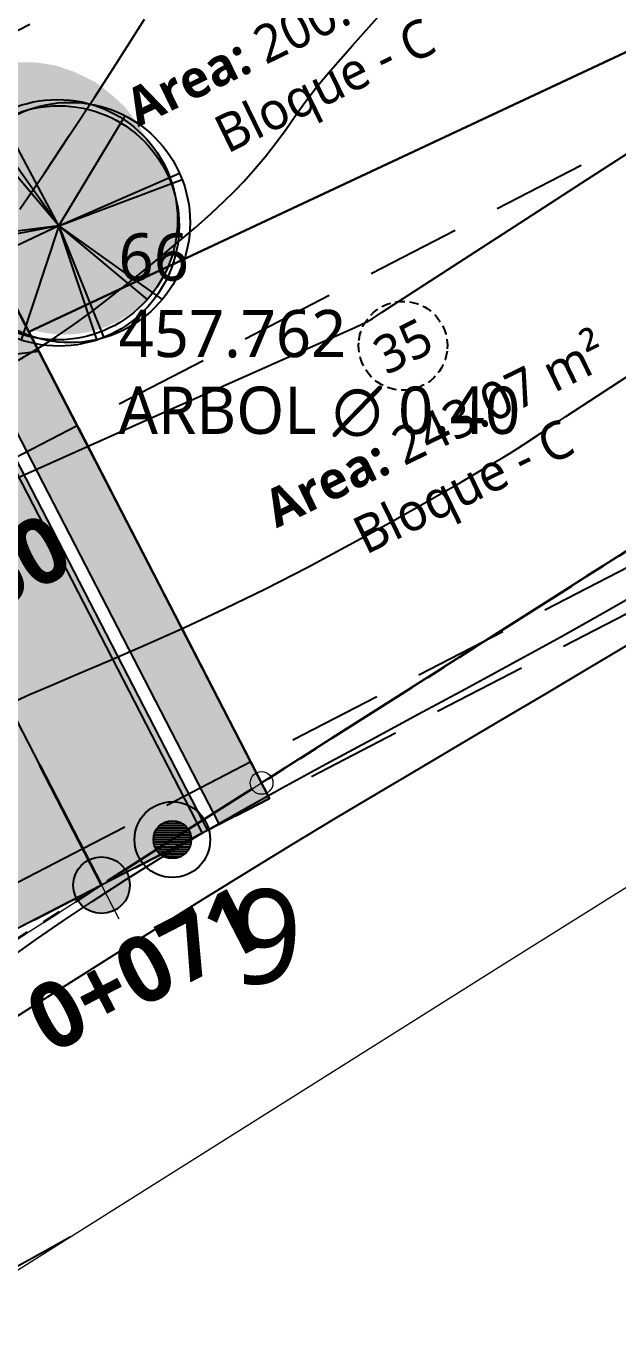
# Model space of a CAD drawing. Header units: millimetres. Extents: x 86 to 591881, y 99 to 1307229.
# Drawn here: x 590752.43 to 590768.07, y 1307042.19 to 1307076.88 of the extents above; entities that cross this region are included whole.
import ezdxf

# ---------------------------------------------------------------- set-up
doc = ezdxf.new("R2010")
doc.units = ezdxf.units.MM
for name, pattern in [('CENTER2', [1.125, 0.75, -0.125, 0.125, -0.125]), ('DASHDOT', [1, 0.5, -0.25, 0, -0.25]), ('DASHED', [0.75, 0.5, -0.25]), ('DASHED2', [0.375, 0.25, -0.125]), ('HIDDEN', [0.375, 0.25, -0.125]), ('PHANTOM', [2.5, 1.25, -0.25, 0.25, -0.25, 0.25, -0.25])]:
    doc.linetypes.add(name, pattern=pattern)
for name, color, linetype in [('0_BLOQUES CARRETERA', 7, 'Continuous'), ('_MOJONES', 1, 'Continuous'), ('_PUNTOS TOPOGRAFICOS', 1, 'Continuous'), ('Areas', 9, 'Continuous'), ('Berberis verde', 74, 'Continuous'), ('C-PROP-LINE', 230, 'Continuous'), ('C-PROP-TEXT', 92, 'Continuous'), ('C-ROAD', 7, 'Continuous'), ('C-ROAD-CORR-BNDY', 1, 'CENTER2'), ('C-ROAD-CORR-PATT', 150, 'Continuous'), ('C-ROAD-MARK', 212, 'Continuous'), ('C-ROAD-SAMP', 150, 'HIDDEN'), ('C-ROAD-STAN-MAJR', 11, 'Continuous'), ('C-TINN-BNDY', 110, 'Continuous'), ('C-TOPO-FEAT', 94, 'Continuous'), ('C-TOPO-MAJR', 9, 'Continuous'), ('C-TOPO-MINR', 8, 'Continuous'), ('C-TOPO-MINR-N', 11, 'Continuous'), ('Perimetro', 7, 'Continuous'), ('Plano', 7, 'Continuous')]:
    doc.layers.add(name, color=color, linetype=linetype)
for name, color, linetype, lineweight in [('_BLOQUES', 9, 'Continuous', 20), ('_BORDILLOS Y CUNETAS', 252, 'Continuous', 20), ('A-GENM', 252, 'Continuous', 9), ('COTAS', 40, 'Continuous', 5)]:
    doc.layers.add(name, color=color, linetype=linetype, lineweight=lineweight)
doc.layers.add('Area', color=52, linetype='Continuous', plot=False)
doc.styles.add('ST - ETIQUETAS', font='', dxfattribs={"height": 2.5})
doc.styles.get("Standard").update_dxf_attribs({"font": 'simplex.shx'})
doc.styles.get('ST - ETIQUETAS').set_extended_font_data('Roboto Thin')

# ---------------------------------------------------------------- blocks, each defined once
blk = doc.blocks.new('*X1')
for p, q in [((69.555, 22.906), (69.945, 22.906)), ((69.585, 22.938), (69.915, 22.938)), ((69.629, 22.969), (69.871, 22.969)), ((69.5, 22.75), (70, 22.75)), ((69.502, 22.781), (69.998, 22.781)), ((69.508, 22.812), (69.992, 22.812)), ((69.518, 22.844), (69.982, 22.844)), ((69.533, 22.875), (69.967, 22.875)), ((69.502, 22.719), (69.998, 22.719)), ((69.508, 22.688), (69.992, 22.688)), ((69.518, 22.656), (69.982, 22.656)), ((69.533, 22.625), (69.967, 22.625)), ((69.555, 22.594), (69.945, 22.594)), ((69.585, 22.562), (69.915, 22.562)), ((69.629, 22.531), (69.871, 22.531))]:
    blk.add_line(p, q)
blk = doc.blocks.new('Drill Hole')
at = {"color": 0, "linetype": 'ByBlock', "lineweight": -2}
for radius in [0.05, 0.025]:
    blk.add_circle((0, 0), radius, dxfattribs=at)
at = {"color": 0, "linetype": 'ByBlock', "lineweight": -2, "xscale": 0.1000000000000227, "yscale": 0.1000000000000227, "zscale": 0.1000000000000227}
blk.add_blockref('*X1', (-6.975, -2.275), dxfattribs=at)
blk = doc.blocks.new('*U51', base_point=(590555.4584, 1307117.894, 460.616))
at = {"layer": '_PUNTOS TOPOGRAFICOS', "color": 2, "linetype": 'ByBlock', "lineweight": -2, "xscale": 20, "yscale": 20, "zscale": 20}
blk.add_blockref('Drill Hole', (590555.4584, 1307117.894, 460.616), dxfattribs=at)
blk = doc.blocks.new('*U158', base_point=(590756.295, 1307055.385, 456.789))
at = {"layer": '_PUNTOS TOPOGRAFICOS', "color": 2, "linetype": 'ByBlock', "lineweight": -2, "xscale": 20, "yscale": 20, "zscale": 20}
blk.add_blockref('Drill Hole', (590756.295, 1307055.385, 456.789), dxfattribs=at)
blk = doc.blocks.new('Arbol 1')
at = {"layer": 'Areas'}
h = blk.add_hatch(color=69, dxfattribs=at)
h.set_gradient(color1=(68, 80, 48), color2=(130, 156, 68), tint=1, name='SPHERICAL')
edge = h.paths.add_edge_path()
edge.add_arc((11536.5, 2842.1), 100, 0, 360)
h = blk.add_hatch(color=253, dxfattribs=at)
h.set_gradient(color1=(177, 171, 160), color2=(222, 220, 217), rotation=165, centered=1, tint=1, name='CYLINDER')
h.paths.add_polyline_path([(11462.3, 2774.2), (11480.4, 2758.8), (11495.8, 2750.2), (11510.3, 2745.2), (11525.3, 2742.1), (11543.4, 2742.1), (11558, 2744.3), (11574.3, 2748.9), (11587.4, 2756.1), (11601.5, 2766.1), (11611.9, 2776), (11620.1, 2787.4), (11629.6, 2804.1), (11635.5, 2825.4), (11636.4, 2845.4), (11633.7, 2867.3), (11626.9, 2885.4), (11637.8, 2874.5), (11647.3, 2861.4), (11654.5, 2848.7), (11660, 2832.8), (11664.1, 2817.9), (11665.9, 2806.6), (11665.4, 2789.3), (11662.7, 2774.8), (11656.8, 2757.6), (11652.3, 2747.7), (11644.1, 2737.7), (11633.2, 2725.5), (11621.4, 2718.2), (11612.8, 2712.8), (11599.2, 2707.8), (11581.1, 2704.2), (11561.6, 2704.2), (11543.9, 2706.9), (11527.1, 2712.8), (11509.4, 2721.4), (11495.4, 2732.2), (11483.6, 2743.1), (11473.2, 2756.3), (11463.2, 2773)])
blk = doc.blocks.new('Arbol 21')
for p, q in [((0, 0), (-0.276, 1.476)), ((0, 0), (-0.187, 1.495)), ((0, 0), (-0.634, 1.359)), ((0, 0), (1.199, 1.014)), ((0, 0), (1.281, 0.914)), ((0, 0), (1.392, 0.742)), ((0, 0), (-1.423, 0.474)), ((-1.419, -0.472), (0, 0)), ((0, 0), (-1.397, -0.56)), ((0, 0), (-0.918, -1.103)), ((0, 0), (-0.918, -1.29)), ((0, 0), (1.375, -0.828)), ((0, 0), (0.659, -1.506)), ((0, 0), (0.578, -1.54))]:
    blk.add_line(p, q)
for centre in [(0, 0), (0.078, 0.018), (0.043, -0.138)]:
    blk.add_circle(centre, 1.5)
blk = doc.blocks.new('a1')
at = {"layer": 'Area', "xscale": 0.01089513700384753, "yscale": 0.01089513700384753, "zscale": 0.005447568501798505}
blk.add_blockref('Arbol 1', (-170.698, -9.368), dxfattribs=at)
at = {"layer": 'Berberis verde', "xscale": 0.7626595902693271, "yscale": 0.7626595902693271, "zscale": 0.005447568501798505, "rotation": 270}
blk.add_blockref('Arbol 21', (-44.955, 21.652), dxfattribs=at)
blk = doc.blocks.new('A$Ca183de04')
at = {"layer": 'A-GENM', "xscale": 0.9254573807813, "yscale": 0.9254573807813, "zscale": 0.9254573807813, "rotation": 180}
blk.add_blockref('a1', (-40.347, 21.097), dxfattribs=at)
blk = doc.blocks.new('*U159', base_point=(590749.527, 1307068.429, 457.762))
at = {"layer": '_PUNTOS TOPOGRAFICOS', "color": 0, "linetype": 'ByBlock', "lineweight": -2, "xscale": 2.999449914575026, "yscale": 2.999449914575026, "zscale": 2.999449914575026}
blk.add_blockref('A$Ca183de04', (590749.527, 1307068.429, 457.762), dxfattribs=at)
at = {"layer": '_PUNTOS TOPOGRAFICOS', "color": 1, "linetype": 'ByBlock', "insert": (590754.873, 1307070.142, 457.762), "char_height": 1.25, "attachment_point": 7, "style": 'ST - ETIQUETAS'}
blk.add_mtext('66', dxfattribs=at)
at = {"layer": '_PUNTOS TOPOGRAFICOS', "color": 3, "linetype": 'ByBlock', "insert": (590754.873, 1307068.75, 457.762), "char_height": 1.25, "attachment_point": 4, "style": 'ST - ETIQUETAS'}
blk.add_mtext('457.762', dxfattribs=at)
at = {"layer": '_PUNTOS TOPOGRAFICOS', "color": 251, "linetype": 'ByBlock', "insert": (590754.873, 1307067.358, 457.762), "char_height": 1.25, "attachment_point": 1, "style": 'ST - ETIQUETAS'}
blk.add_mtext('{\\fRoboto Black|b0|i0|c0|p2;ARBOL ∅ 0.40}', dxfattribs=at)
blk = doc.blocks.new('POINT INTERS')
at = {"layer": '0_BLOQUES CARRETERA', "linetype": 'DASHDOT', "lineweight": 5}
h = blk.add_hatch(color=244, dxfattribs=at)
h.dxf.hatch_style = 1
h.set_gradient(color1=(153, 27, 30), color2=(248, 153, 30), name='INVSPHERICAL')
h.paths.add_polyline_path([(0.6, 0, 1), (-0.6, 0, 1)])
blk.add_circle((0, 0), 0.574, dxfattribs=at)
blk = doc.blocks.new('MARCA ESTACION')
h = blk.add_hatch(color=7)
h.dxf.hatch_style = 1
h.paths.add_polyline_path([(-3, 0), (0, 0), (0, 3, 0.414214)])
h.paths.add_polyline_path([(3, 0), (0, 0), (0, -3, 0.414214)])
at = {"true_color": 0xffffff}
h = blk.add_hatch(color=7, dxfattribs=at)
h.dxf.hatch_style = 1
h.paths.add_polyline_path([(0, 3), (0, 0), (3, 0, 0.414214)])
h.paths.add_polyline_path([(0, 0), (-3, 0, 0.414214), (0, -3)])
at = {"color": 7, "lineweight": 20}
for points in [[(0, 4), (0, -4)], [(-4, 0), (4, 0)]]:
    blk.add_lwpolyline(points, dxfattribs=at)
at = {"color": 7}
blk.add_circle((0, 0), 3, dxfattribs=at)

msp = doc.modelspace()

# ---------------------------------------------------------------- hatches: boundary and pattern name
at = {"layer": '_MOJONES'}
h = msp.add_hatch(color=5, dxfattribs=at)
h.dxf.hatch_style = 1
edge = h.paths.add_edge_path()
edge.add_arc((590756.295, 1307055.384), 0.5, 113.6944, 180)
edge.add_arc((590756.295, 1307055.384), 0.5, 180, 293.6944)
edge.add_line((590756.496, 1307054.927), (590756.295, 1307055.759))
edge.add_line((590756.295, 1307055.759), (590756.094, 1307055.842))
edge = h.paths.add_edge_path()
edge.add_line((590756.094, 1307055.842), (590756.295, 1307055.759))
edge.add_line((590756.295, 1307055.759), (590756.766, 1307055.553))
edge.add_arc((590756.295, 1307055.384), 0.5, 19.6524, 113.6944)
edge = h.paths.add_edge_path()
edge.add_arc((590756.295, 1307055.384), 0.5, 0, 19.6524)
edge.add_line((590756.766, 1307055.553), (590756.295, 1307055.759))
edge.add_line((590756.295, 1307055.759), (590756.496, 1307054.927))
edge.add_arc((590756.295, 1307055.384), 0.5, 293.6944, 360)
at = {"layer": 'C-ROAD-CORR-PATT', "linetype": 'Continuous', "lineweight": 5}
h = msp.add_hatch(dxfattribs=at)
h.set_pattern_fill('AR-HBONE', color=30, scale=0.003, style=0)
h.set_pattern_definition([(45, (590734.3827, 1307103.89193), (0, 0.4310523), [0.9144, -0.3048]), (135, (590734.5982, 1307104.10745), (4e-17, 0.4310523), [0.9144, -0.3048])])
h.paths.add_polyline_path([(590734.383, 1307103.892), (590735.429, 1307101.865), (590736.14, 1307100.489), (590744.605, 1307084.094), (590750.425, 1307072.822), (590753.781, 1307066.323), (590758.865, 1307056.475), (590757.532, 1307055.787), (590752.448, 1307065.634), (590749.092, 1307072.133), (590743.272, 1307083.405), (590734.807, 1307099.801), (590734.097, 1307101.176), (590733.05, 1307103.204), (590734.383, 1307103.892)], flags=0)
at = {"layer": 'C-ROAD-CORR-PATT', "linetype": 'Continuous', "lineweight": 5, "true_color": 0x898989}
msp.add_hatch(color=252, dxfattribs=at).paths.add_polyline_path([(590732.606, 1307102.974), (590733.652, 1307100.947), (590734.363, 1307099.572), (590742.828, 1307083.176), (590748.648, 1307071.904), (590752.004, 1307065.405), (590757.088, 1307055.558), (590754.423, 1307054.181), (590749.338, 1307064.029), (590745.982, 1307070.528), (590740.162, 1307081.8), (590731.697, 1307098.195), (590730.987, 1307099.571), (590729.94, 1307101.598), (590732.606, 1307102.974)], flags=0)
at = {"layer": 'C-ROAD-CORR-PATT', "linetype": 'Continuous', "lineweight": 5}
for color, points in [(3, [(590732.739, 1307103.043), (590733.786, 1307101.016), (590734.496, 1307099.64), (590742.961, 1307083.245), (590748.781, 1307071.973), (590752.137, 1307065.474), (590757.221, 1307055.627), (590757.088, 1307055.558), (590752.004, 1307065.405), (590748.648, 1307071.904), (590742.828, 1307083.176), (590734.363, 1307099.572), (590733.652, 1307100.947), (590732.606, 1307102.974), (590732.739, 1307103.043)]), (251, [(590729.94, 1307101.598), (590730.987, 1307099.571), (590731.697, 1307098.195), (590740.162, 1307081.8), (590745.982, 1307070.528), (590749.338, 1307064.029), (590754.423, 1307054.181), (590751.757, 1307052.805), (590746.672, 1307062.652), (590743.317, 1307069.151), (590737.497, 1307080.423), (590729.031, 1307096.819), (590728.321, 1307098.194), (590727.274, 1307100.222), (590729.94, 1307101.598)])]:
    msp.add_hatch(color=color, dxfattribs=at).paths.add_polyline_path(points, flags=0)

# ---------------------------------------------------------------- linework, layer by layer
at = {"layer": '_BLOQUES', "flags": 128}
msp.add_lwpolyline([(590729.556, 1307113.239), (590765.808, 1307130.216), (590792.869, 1307078.297), (590782.862, 1307071.827), (590771.491, 1307065.034), (590758.655, 1307056.883), (590729.556, 1307113.239)], dxfattribs=at)
at = {"layer": '_BORDILLOS Y CUNETAS'}
for points in [[(590756.959, 1307055.807), (590728.018, 1307111.86, -0.425582), (590729.179, 1307115.271), (590764.526, 1307131.824, -0.401819), (590767.803, 1307130.715), (590794.555, 1307079.388)], [(590757.383, 1307056.076), (590728.462, 1307112.089, -0.425582), (590729.391, 1307114.818), (590764.738, 1307131.371, -0.401819), (590767.36, 1307130.484), (590794.134, 1307079.115)]]:
    msp.add_lwpolyline(points, format="xyb", dxfattribs=at)
at = {"layer": 'C-PROP-LINE', "color": 4, "linetype": 'Continuous', "lineweight": 25}
for points in [[(590729.556, 1307113.239, 0), (590765.808, 1307130.216, 0), (590792.869, 1307078.297, 0), (590782.862, 1307071.827, 0), (590771.491, 1307065.034, 0), (590758.655, 1307056.883, 0), (590729.556, 1307113.239, 0)], [(590766.032, 1307086.182, 0), (590747.909, 1307077.694, 0), (590752.498, 1307068.807, 0), (590770.62, 1307077.294, 0), (590766.032, 1307086.182, 0)], [(590770.62, 1307077.294, 0), (590752.498, 1307068.807, 0), (590758.655, 1307056.883, 0), (590771.491, 1307065.034, 0), (590775.663, 1307067.526, 0), (590770.62, 1307077.294, 0)]]:
    msp.add_polyline3d(points, dxfattribs=at)
at = {"layer": 'C-PROP-LINE', "color": 242, "linetype": 'PHANTOM', "lineweight": 30, "ltscale": 2}
msp.add_polyline3d([(590685.718, 1307018.866, 0), (590705.811, 1307027.095, 0), (590718.782, 1307032.966, 0), (590725.495, 1307036.495, 0), (590741.938, 1307046.2, 0), (590756.295, 1307055.385, 0), (590771.491, 1307065.034, 0), (590782.862, 1307071.827, 0), (590795.518, 1307080.01, 0)], dxfattribs=at)
at = {"layer": 'C-PROP-TEXT', "color": 12, "linetype": 'DASHED2', "lineweight": 25, "extrusion": (0, 0, -1)}
for start, end in [(6.7904, 186.7904), (186.7904, 6.7904)]:
    msp.add_arc((-590762.395, 1307068.438), 1.174, start, end, dxfattribs=at)
at = {"layer": 'C-ROAD', "color": 2, "linetype": 'HIDDEN', "lineweight": 35, "ltscale": 15, "flags": 128}
msp.add_lwpolyline([(590721.811, 1307117.342), (590754.423, 1307054.181)], dxfattribs=at)
at = {"layer": 'C-ROAD-CORR-BNDY', "color": 166, "linetype": 'DASHED', "lineweight": 30, "ltscale": 4}
msp.add_lwpolyline([(590725.497, 1307099.304), (590726.544, 1307097.277), (590727.254, 1307095.901), (590735.72, 1307079.506), (590741.54, 1307068.234), (590744.895, 1307061.735), (590749.98, 1307051.887), (590758.865, 1307056.475), (590753.781, 1307066.323), (590750.425, 1307072.822), (590744.605, 1307084.094), (590736.14, 1307100.489), (590735.429, 1307101.865), (590734.383, 1307103.892)], close=True, dxfattribs=at)
at = {"layer": 'C-ROAD-SAMP', "color": 1, "linetype": 'DASHED2', "lineweight": 25, "ltscale": 10}
for points in [[(590762.521, 1307082.09), (590744.75, 1307072.914), (590726.979, 1307063.739)], [(590767.109, 1307073.204), (590749.338, 1307064.029), (590731.567, 1307054.853)], [(590771.697, 1307064.319), (590753.926, 1307055.143), (590736.155, 1307045.968)], [(590772.193, 1307063.357), (590754.423, 1307054.181), (590736.652, 1307045.006)]]:
    msp.add_lwpolyline(points, dxfattribs=at)
at = {"layer": 'C-TINN-BNDY', "color": 110, "linetype": 'Continuous', "lineweight": -3}
msp.add_polyline3d([(590744.605, 1307084.094, 459.017), (590750.425, 1307072.822, 458.474), (590753.781, 1307066.323, 458.081), (590758.865, 1307056.475, 457.486), (590758.865, 1307056.475, 457.286), (590757.532, 1307055.787, 457.256), (590757.221, 1307055.627, 457.152), (590757.088, 1307055.558, 457.152), (590757.088, 1307055.558, 456.702), (590754.423, 1307054.181, 456.762), (590751.757, 1307052.805, 456.702), (590751.757, 1307052.805, 457.152), (590751.624, 1307052.736, 457.152), (590751.313, 1307052.576, 457.256), (590749.98, 1307051.887, 457.286), (590744.895, 1307061.735, 457.881), (590741.54, 1307068.234, 458.274), (590735.72, 1307079.506, 458.817)], dxfattribs=at)
at = {"layer": 'C-TOPO-FEAT', "color": 94, "linetype": 'Continuous', "lineweight": -3, "flags": 128}
for points in [[(590734.383, 1307103.892), (590735.429, 1307101.865), (590736.14, 1307100.489), (590744.605, 1307084.094), (590750.425, 1307072.822), (590753.781, 1307066.323), (590758.865, 1307056.475)], [(590733.05, 1307103.204), (590734.097, 1307101.176), (590734.807, 1307099.801), (590743.272, 1307083.405), (590749.092, 1307072.133), (590752.448, 1307065.634), (590757.532, 1307055.787)], [(590732.606, 1307102.974), (590733.652, 1307100.947), (590734.363, 1307099.572), (590742.828, 1307083.176), (590748.648, 1307071.904), (590752.004, 1307065.405), (590757.088, 1307055.558)], [(590732.739, 1307103.043), (590733.786, 1307101.016), (590734.496, 1307099.64), (590742.961, 1307083.245), (590748.781, 1307071.973), (590752.137, 1307065.474), (590757.221, 1307055.627)], [(590729.94, 1307101.598), (590730.987, 1307099.571), (590731.697, 1307098.195), (590740.162, 1307081.8), (590745.982, 1307070.528), (590749.338, 1307064.029), (590754.423, 1307054.181)]]:
    msp.add_lwpolyline(points, dxfattribs=at)
at = {"layer": 'C-TOPO-MAJR', "color": 40, "linetype": 'Continuous', "lineweight": -3}
for points, elevation in [([(590752.225, 1307068.056), (590752.518, 1307068.232), (590752.854, 1307068.44), (590753.233, 1307068.687), (590753.655, 1307068.975), (590754.119, 1307069.309), (590754.591, 1307069.668), (590755.16, 1307070.117), (590755.772, 1307070.613), (590756.372, 1307071.111), (590756.906, 1307071.567), (590757.32, 1307071.936), (590757.669, 1307072.263), (590757.942, 1307072.529), (590758.183, 1307072.78), (590758.436, 1307073.065), (590758.746, 1307073.429), (590759.054, 1307073.816), (590759.301, 1307074.16), (590759.533, 1307074.499), (590759.796, 1307074.869), (590760.134, 1307075.305), (590760.486, 1307075.72), (590761.061, 1307076.376), (590761.788, 1307077.197)], 457.5), ([(590752.176, 1307059.063), (590752.521, 1307059.221), (590753.066, 1307059.454), (590753.779, 1307059.756), (590754.629, 1307060.119), (590755.585, 1307060.534), (590756.614, 1307060.994), (590757.684, 1307061.49), (590758.763, 1307062.015), (590759.861, 1307062.579), (590760.974, 1307063.175), (590762.052, 1307063.77), (590763.048, 1307064.332), (590763.913, 1307064.828), (590764.597, 1307065.227), (590765.052, 1307065.495), (590765.23, 1307065.601), (590765.327, 1307065.662), (590765.423, 1307065.724), (590765.596, 1307065.838), (590766.038, 1307066.13), (590766.701, 1307066.566), (590767.538, 1307067.114), (590768.501, 1307067.74)], 457), ([(590751.329, 1307050.169), (590752.46, 1307050.888), (590753.613, 1307051.618), (590754.781, 1307052.355), (590755.958, 1307053.093), (590757.137, 1307053.827), (590758.313, 1307054.553), (590759.473, 1307055.262), (590760.614, 1307055.95), (590761.74, 1307056.623), (590762.856, 1307057.285), (590763.965, 1307057.94), (590765.073, 1307058.594), (590766.184, 1307059.25), (590767.302, 1307059.913), (590768.433, 1307060.588)], 456.5)]:
    msp.add_lwpolyline(points, dxfattribs=dict(at, elevation=elevation))
at = {"layer": 'C-TOPO-MINR', "color": 44, "linetype": 'Continuous', "lineweight": -3}
for points, elevation in [([(590752.266, 1307072.049), (590752.912, 1307073.004), (590753.578, 1307074.001), (590754.239, 1307075.003), (590754.813, 1307075.894), (590755.559, 1307077.068)], 457.75), ([(590751.178, 1307064.495), (590752.728, 1307065.188), (590754.4, 1307065.934), (590756.095, 1307066.688), (590757.714, 1307067.408), (590759.157, 1307068.049), (590760.325, 1307068.568), (590761.118, 1307068.923), (590761.437, 1307069.068), (590761.578, 1307069.15), (590761.687, 1307069.223), (590761.823, 1307069.315), (590762.151, 1307069.527), (590762.97, 1307070.057), (590764.17, 1307070.833), (590765.64, 1307071.784), (590767.271, 1307072.839), (590768.954, 1307073.928)], 457.25), ([(590752.023, 1307052.272), (590752.702, 1307052.75), (590753.404, 1307053.235), (590754.174, 1307053.751), (590755.055, 1307054.32), (590756.089, 1307054.963), (590757.053, 1307055.538), (590758.094, 1307056.135), (590759.2, 1307056.752), (590760.359, 1307057.386), (590761.561, 1307058.036), (590762.794, 1307058.699), (590764.047, 1307059.373), (590765.307, 1307060.056), (590766.565, 1307060.745), (590767.807, 1307061.438), (590769.023, 1307062.134)], 456.75), ([(590747.593, 1307041.564), (590748.83, 1307042.25), (590750.005, 1307042.899), (590751.094, 1307043.499), (590752.072, 1307044.038), (590752.914, 1307044.504), (590753.597, 1307044.884)], 456.25)]:
    msp.add_lwpolyline(points, dxfattribs=dict(at, elevation=elevation))
at = {"layer": 'C-TOPO-MINR-N', "color": 11, "linetype": 'Continuous', "lineweight": -3, "elevation": 458}
msp.add_lwpolyline([(590754.473, 1307064.981), (590753.781, 1307066.323), (590752.765, 1307068.289), (590751.736, 1307068.164), (590751.177, 1307068.097), (590750.562, 1307068.895), (590749.982, 1307069.648), (590749.934, 1307069.623), (590749.849, 1307069.579), (590748.648, 1307071.904), (590745.33, 1307078.331)], dxfattribs=at)
at = {"layer": 'COTAS', "flags": 128}
msp.add_lwpolyline([(590750.19, 1307051.479), (590758.655, 1307056.883)], dxfattribs=at)
at = {"layer": 'COTAS'}
msp.add_circle((590758.655, 1307056.883), 0.3, dxfattribs=at)
at = {"layer": 'Plano', "lineweight": 13}
msp.add_lwpolyline([(590642.028, 1306927.436), (590636.665, 1306941.632), (590630.661, 1306958.142), (590625.345, 1306974.048), (590625.215, 1306979.258), (590626.068, 1306983.579), (590635.319, 1306991.724), (590646.78, 1306996.344), (590661.644, 1307001.684), (590680.943, 1307008.218), (590694.311, 1307012.474), (590709.866, 1307018.831), (590728.44, 1307030.05), (590743.795, 1307038.723), (590765.154, 1307052.151), (590782.338, 1307062.911), (590800.634, 1307074.656)], dxfattribs=at)

# ---------------------------------------------------------------- block references
at = {"layer": '_MOJONES'}
msp.add_blockref('*U51', (590756.295, 1307055.385), dxfattribs=at)
at = {"layer": '_PUNTOS TOPOGRAFICOS'}
for name, p in [('*U159', (590749.527, 1307068.429, 457.762)), ('*U158', (590756.295, 1307055.385, 456.789))]:
    msp.add_blockref(name, p, dxfattribs=at)
at = {"layer": 'C-ROAD-MARK', "color": 18, "linetype": 'Continuous', "lineweight": 9, "xscale": 0.02615086839485391, "yscale": 0.02615086839485391, "zscale": 0.02615086839485391}
msp.add_blockref('POINT INTERS', (590754.423, 1307054.181), dxfattribs=at)
at = {"layer": 'C-ROAD-STAN-MAJR', "color": 11, "linetype": 'Continuous', "lineweight": -3, "xscale": 0.25, "yscale": 0.25, "zscale": 0.25, "rotation": 297.3086292139959}
msp.add_blockref('MARCA ESTACION', (590754.423, 1307054.181), dxfattribs=at)

# ---------------------------------------------------------------- texts
at = {"layer": 'C-PROP-TEXT', "color": 92, "linetype": 'Continuous', "lineweight": -3, "char_height": 1, "attachment_point": 2, "rotation": 26, "style": 'ST - ETIQUETAS'}
for s, insert in [('{\\fRoboto Thin|b1|i0|c0|p2;\\C18;\\c0;Area:\\C0; \\fRoboto Thin|b0|i0|c0|p2;\\C178;\\c4980736;200.00 m²\\PBloque - C}', (590759.374, 1307077.27)), ('{\\fRoboto Thin|b1|i0|c0|p2;\\C18;\\c0;Area:\\C0; \\fRoboto Thin|b0|i0|c0|p2;\\C178;\\c4980736;243.07 m²\\PBloque - C}', (590763.037, 1307066.667))]:
    msp.add_mtext(s, dxfattribs=dict(at, insert=insert))
at = {"layer": 'C-PROP-TEXT', "color": 2, "linetype": 'Continuous', "lineweight": -3, "insert": (590762.628, 1307067.98), "char_height": 1, "attachment_point": 8, "rotation": 27, "style": 'ST - ETIQUETAS'}
msp.add_mtext('{\\fRoboto Black|b0|i0|c0|p2;35}', dxfattribs=at)
at = {"layer": 'C-ROAD-STAN-MAJR', "color": 7, "linetype": 'Continuous', "lineweight": -3, "char_height": 1.75, "attachment_point": 5, "rotation": 27.3086}
for s, insert in [('{\\fRoboto Black|b1|i0|c0|p2;\\C18;\\c0;0+060}', (590750.485, 1307061.807)), ('{\\fRoboto Black|b1|i0|c0|p2;\\C18;\\c0;0+071}', (590755.569, 1307051.96))]:
    msp.add_mtext(s, dxfattribs=dict(at, insert=insert))
at = {"layer": 'Perimetro', "color": 3, "style": 'ST - ETIQUETAS'}
msp.add_text('9', height=2.5, dxfattribs=at).set_placement((590757.855, 1307051.576))

doc.saveas('drawing.dxf')
